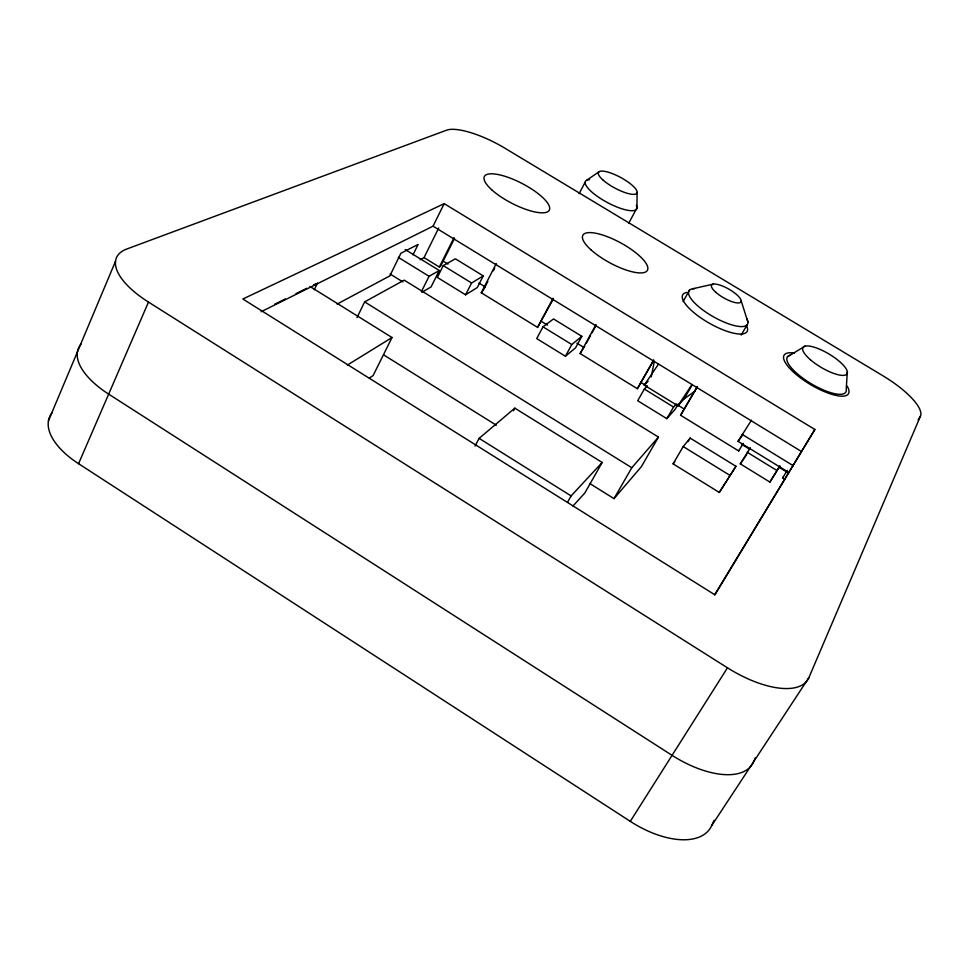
<?xml version="1.0" encoding="UTF-8"?>
<svg xmlns="http://www.w3.org/2000/svg" width="969" height="969" viewBox="0 0 969 969"><rect width="100%" height="100%" fill="white"/><g stroke="black" fill="none" stroke-linecap="round" stroke-linejoin="round"><path stroke-width="1.45" d="M637.13 192.456L636.924 208.02L628.59 223.439M847.318 371.684L846.228 389.138A34.109 10.586 30.9 0 1 810.702 383.421A34.109 10.586 30.9 0 1 790.123 355.199M651.192 376.977L654.378 361.231M48.45 420.812L115.553 261.182M808.897 677.622L920.477 416.089A51.708 15.516 31.4 0 0 883.195 375.948L504.716 148.087A49.988 14.668 27 0 0 446.612 130.173L126.854 248.985A74.116 30.427 23 0 0 148.487 302.086L727.477 667.811A76.369 33.685 33.1 0 0 808.897 677.622L711.573 825.794A73.329 38.833 34.4 0 1 630.286 821.361L78.562 463.691A71.306 35.199 21.4 0 1 52.35 412.382M78.562 463.691L148.487 302.086M755.311 757.891L753.458 762.034A74.637 36.689 33.8 0 1 672.074 755.336L108.661 394.129A72.505 33.212 22.2 0 1 81.045 344.128M711.573 825.794L714.117 820.295M314.271 289.792L317.493 282.984M356.98 317.662L364.647 301.892L404.158 280.138L658.46 437.104L641.369 466.67L613.995 498.635L589.709 483.47M412.976 254.871L418.111 244.442L400.912 253.248L389.841 275.886L337.103 304.084M261.133 311.727L433.046 226.177L444.177 203.647L814.856 429.485L714.928 594.845L242.844 299.009L444.177 203.647M420.146 259.692L424.034 257.621L438.691 228.018M309.983 286.485L392.021 337.527L373.077 375.609L369.322 378.055M421.394 291.657L429.061 276.286L439.296 270.508L405.163 249.53M424.034 257.621L439.332 267.02L454.001 237.696M454.534 238.398L440.556 266.342L439.332 267.02M439.296 270.508L431.06 286.957L422.036 292.19M443.257 265.591L437.334 277.425L465.568 294.806L477.305 287.527L483.265 275.886L455.382 258.796L443.257 265.591L471.6 282.996L483.265 275.886M465.568 294.806L471.6 282.996M553.408 298.852L537.577 327.389L481.254 292.783L496.273 263.544M483.083 290.724L487.855 281.434M493.318 270.823L494.674 268.171M579.111 193.703L585.24 182.015M537.577 327.389L553.069 298.27M475.016 446.079L479.122 438.351L514.842 408.155L602.173 462.455L584.864 492.955L572.945 506.048M543.003 326.844L536.729 338.593L565.424 356.253L575.538 347.859L581.824 336.316L553.505 318.946L543.003 326.844L571.795 344.528L581.824 336.316M513.473 410.711L514.842 408.155M565.424 356.253L571.795 344.528M653.082 361.57L637.348 388.702L580.152 353.552L596.008 324.53M584.743 346.127L580.152 353.552M586.184 343.486L590.496 335.589M591.938 332.948L595.535 326.371M567.495 502.317L571.104 495.922L602.173 462.455M683.072 301.577L689.565 290.082M637.348 388.702L653.7 359.802M647.268 386.062L644.324 389.078L637.711 400.73L666.842 418.669L675.284 409.124L678.227 404.037M613.995 498.635L631.788 467.736L658.46 437.104M666.842 418.669L673.564 407.028L676.35 403.916M658.532 364.041L644.264 385.153L677.937 405.817L684.15 398.792L692.351 384.645M739.42 449.943L738.693 450.96L680.589 415.265L697.305 386.461M697.341 386.861L680.589 415.265M741.164 335.044L747.111 324.857M673.092 463.848L683.218 446.564L690.122 438.085L735.931 466.283L719.313 492.446L673.092 463.848L674.848 461.68M687.978 441.743L690.122 438.085M789.008 472.618L738.039 441.331L751.484 420.171M738.693 450.96L743.259 443.354M719.313 492.446L735.931 466.283M776.593 471.358L769.883 482.077L740.28 463.848L750.406 447.751M714.601 594.833L814.856 429.485M785.096 479.485L782.613 477.947L783.267 476.881M769.883 482.077L779.694 466.307M782.613 477.947L787.288 470.365M779.9 465.847L776.968 470.534L747.256 452.293M630.286 821.361L727.477 667.811M918.055 419.868L920.477 416.089M677.937 405.817L692.011 384.511M740.28 463.848L746.687 454.631M738.039 441.331L742.726 434.875M644.264 385.153L648.067 381.301M684.15 398.792L695.257 391.064M586.596 180.307L599.254 171.598M481.254 292.783L482.405 292.044M347.362 365.071L392.021 337.527M787.494 356.798L805.021 346.163M274.651 304.266L285.358 298.937M296.066 293.619L306.785 288.302M313.471 284.971L316.148 283.651M692.605 288.786L713.354 284.111M433.046 226.177L801.327 451.409M742.193 434.403L793.26 465.714M442.857 260.891L448.017 264.065M478.94 283.045L485.384 287.006M541.065 321.175L547.473 325.112M576.906 343.183L583.314 347.108M640.751 382.367L647.11 386.268M677.646 405.018L684.005 408.918M741.951 444.48L749.546 449.144M778.64 466.997L787.494 472.436M644.324 389.078L673.564 407.028M398.307 257.354L429.061 276.286M683.218 446.564L729.693 475.222M390.144 274.045L402.898 281.918M364.647 301.892L631.788 467.736M383.833 354.993L496.358 425.221M479.122 438.351L571.104 495.922M741.2 300.899L747.947 322.229M746.3 325.172A37.052 11.519 29.7 0 1 710.774 324.021A37.052 11.519 29.7 0 1 686.839 292.432M847.112 386.11A37.512 11.64 30.9 0 1 831.148 394.129A37.512 11.64 30.9 0 1 789.263 367.881A37.512 11.64 30.9 0 1 794.447 353.104M746.772 318.607A33.721 10.38 29.7 0 1 712.578 316.33A33.721 10.38 29.7 0 1 694.785 288.617M636.318 205.343A29.058 8.236 28.3 0 1 606.255 201.915A29.058 8.236 28.3 0 1 589.6 179.604M591.187 250.014A36.737 11.349 28.5 0 0 646.432 271.453A36.737 11.349 28.5 0 0 607.757 236.836A36.737 11.349 28.5 0 0 591.187 250.014M491.598 189.67A36.58 11.143 27.4 0 0 547.715 211.739A36.58 11.143 27.4 0 0 511.232 178.526A36.58 11.143 27.4 0 0 491.598 189.67M715.946 292.42A16.921 5.063 29.7 0 0 740.764 302.171A16.921 5.063 29.7 0 0 722.147 285.891A16.921 5.063 29.7 0 0 715.946 292.42M603.384 180.367A21.851 6.044 28.3 0 0 636.258 193.788A21.851 6.044 28.3 0 0 613.425 174.032A21.851 6.044 28.3 0 0 603.384 180.367M810.508 359.826A25.666 7.752 30.8 0 0 847.027 373.852A25.666 7.752 30.8 0 0 817.473 348.343A25.666 7.752 30.8 0 0 810.508 359.826"/></g></svg>
